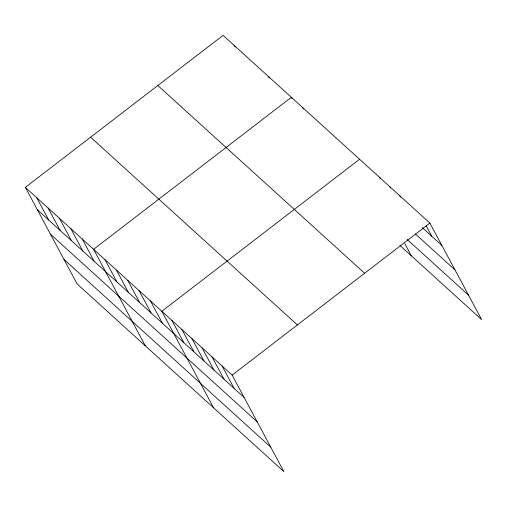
<?xml version="1.0" encoding="UTF-8"?>
<svg xmlns="http://www.w3.org/2000/svg" width="507" height="507" viewBox="0 0 507 507"><rect width="100%" height="100%" fill="white"/><g stroke="black" fill="none" stroke-linecap="round" stroke-linejoin="round"><path stroke-width="0.76" d="M25.35 187.368L232.143 375.104L283.907 471.649L77.115 283.914L25.35 187.368L223.093 35.351L429.885 223.086L481.65 319.632L399.966 245.477M359.571 159.255L161.834 311.273L213.599 407.818M232.143 375.104L429.885 223.086M422.318 227.675L441.851 245.407M415.366 233.936L454.982 269.901M407.134 239.412L468.519 295.137M157.835 85.518L364.628 273.254M90.607 137.201L297.394 324.936M37.315 209.689L244.108 397.425M50.453 234.183L257.245 421.919M63.983 259.419L270.776 447.155M426.197 225.824L431.806 236.287M399.75 195.734L400.498 197.128M389.706 186.614L390.453 188.008M379.661 177.494L380.408 178.889M404.776 243.556L411.342 255.801M302.704 107.63L303.452 109.024M292.083 98.7L291.335 97.306L93.592 249.317L145.357 345.863M268.583 76.652L269.331 78.046M234.462 45.674L235.21 47.069M222.098 365.984L234.063 388.305M212.053 356.865L224.018 379.185M202.008 347.745L213.979 370.066M191.963 338.632L203.934 360.946M181.918 329.512L193.889 351.833M171.879 320.392L183.845 342.713M150.459 300.949L162.424 323.27M139.083 290.619L151.054 312.939M127.713 280.295L139.679 302.616M116.337 269.971L128.309 292.292M104.962 259.647L116.933 281.962M82.216 238.993L94.188 261.314M70.847 228.67L82.812 250.99M59.471 218.34L71.436 240.66M48.095 208.016L60.067 230.336M36.726 197.692L48.691 220.013"/></g></svg>
